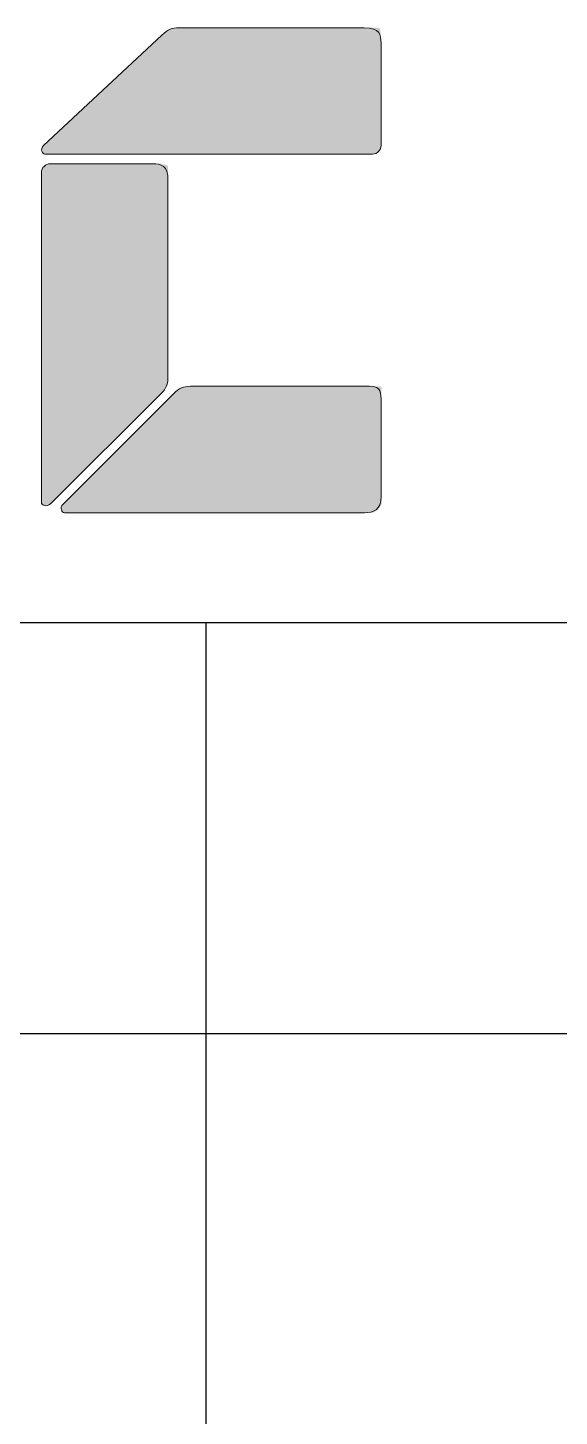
# Model space of a CAD drawing. Extents: x 93518 to 937116, y -359949 to 58022.
# Drawn here: x 752088 to 752992, y -120126 to -117762 of the extents above; entities that cross this region are included whole.
import ezdxf

# ---------------------------------------------------------------- set-up
doc = ezdxf.new("R2010")
doc.units = 0
doc.header["$LTSCALE"] = 1000
doc.header["$MEASUREMENT"] = 0
doc.layers.get('0').update_dxf_attribs({"linetype": 'CONTINUOUS'})

# ---------------------------------------------------------------- blocks, each defined once
blk = doc.blocks.new('LOGO_CEEC_2014')
at = {"true_color": 0x0068b6}
h = blk.add_hatch(color=152, dxfattribs=at)
h.dxf.hatch_style = 2
edge = h.paths.add_edge_path()
edge.add_spline(control_points=[(27.687, 10.128), (27.953, 10.128), (27.953, 10.128), (27.975, 10.01), (27.975, 9.866), (27.975, 9.866), (27.975, 8.126), (27.975, 8.126), (27.975, 8.044), (27.912, 7.977), (27.828, 7.977), (27.828, 7.977), (22.256, 7.977), (22.256, 7.977), (22.213, 7.977), (22.168, 8.06), (22.232, 8.126), (22.232, 8.126), (24.248, 10.002), (24.248, 10.002), (24.348, 10.103), (24.42, 10.128), (24.54, 10.128), (24.54, 10.128), (27.687, 10.128), (27.687, 10.128), (27.953, 10.128)], knot_values=[-1, -1, 0, 0, 0, 0, 1, 1, 1, 2, 2, 2, 3, 3, 3, 4, 4, 4, 5, 5, 5, 6, 6, 6, 7, 7, 7, 8, 8, 8, 8], degree=3, periodic=0)
h = blk.add_hatch(color=152, dxfattribs=at)
h.dxf.hatch_style = 2
edge = h.paths.add_edge_path()
edge.add_spline(control_points=[(24.35, 7.523), (24.35, 7.787), (24.35, 7.787), (24.234, 7.813), (24.087, 7.813), (24.087, 7.813), (22.349, 7.813), (22.349, 7.813), (22.267, 7.813), (22.197, 7.746), (22.197, 7.664), (22.197, 7.664), (22.197, 2.048), (22.197, 2.048), (22.197, 2.004), (22.284, 1.958), (22.349, 2.023), (22.349, 2.023), (24.227, 3.896), (24.227, 3.896), (24.326, 3.995), (24.35, 4.067), (24.35, 4.185), (24.35, 4.185), (24.35, 7.523), (24.35, 7.523), (24.35, 7.787)], knot_values=[-1, -1, 0, 0, 0, 0, 1, 1, 1, 2, 2, 2, 3, 3, 3, 4, 4, 4, 5, 5, 5, 6, 6, 6, 7, 7, 7, 8, 8, 8, 8], degree=3, periodic=0)
h = blk.add_hatch(color=152, dxfattribs=at)
h.dxf.hatch_style = 2
edge = h.paths.add_edge_path()
edge.add_spline(control_points=[(27.78, 4.024), (27.985, 4.024), (27.985, 4.024), (27.975, 3.905), (27.975, 3.76), (27.975, 3.76), (27.975, 2.156), (27.975, 2.156), (27.975, 1.911), (27.838, 1.872), (27.695, 1.872), (27.695, 1.872), (22.588, 1.872), (22.588, 1.872), (22.544, 1.872), (22.501, 1.957), (22.564, 2.02), (22.564, 2.02), (24.443, 3.898), (24.443, 3.898), (24.54, 3.995), (24.612, 4.024), (24.732, 4.024), (24.732, 4.024), (27.78, 4.024), (27.78, 4.024), (27.985, 4.024)], knot_values=[-1, -1, 0, 0, 0, 0, 1, 1, 1, 2, 2, 2, 3, 3, 3, 4, 4, 4, 5, 5, 5, 6, 6, 6, 7, 7, 7, 8, 8, 8, 8], degree=3, periodic=0)
at = {"lineweight": 0}
for points in [[(27.975, 8.126), (27.975, 8.044), (27.912, 7.977), (27.828, 7.977), (27.828, 7.977), (22.256, 7.977), (22.256, 7.977), (22.213, 7.977), (22.168, 8.06), (22.232, 8.126), (22.232, 8.126), (24.248, 10.002), (24.248, 10.002), (24.348, 10.103), (24.42, 10.128), (24.54, 10.128), (24.54, 10.128), (27.687, 10.128), (27.687, 10.128), (27.953, 10.128), (27.975, 10.01), (27.975, 9.866), (27.975, 9.866), (27.975, 8.126), (27.975, 8.126)], [(22.349, 7.813), (22.267, 7.813), (22.197, 7.746), (22.197, 7.664), (22.197, 7.664), (22.197, 2.048), (22.197, 2.048), (22.197, 2.004), (22.284, 1.958), (22.349, 2.023), (22.349, 2.023), (24.227, 3.896), (24.227, 3.896), (24.326, 3.995), (24.35, 4.067), (24.35, 4.185), (24.35, 4.185), (24.35, 7.523), (24.35, 7.523), (24.35, 7.787), (24.234, 7.813), (24.087, 7.813), (24.087, 7.813), (22.349, 7.813), (22.349, 7.813)], [(27.975, 2.156), (27.975, 1.911), (27.838, 1.872), (27.695, 1.872), (27.695, 1.872), (22.588, 1.872), (22.588, 1.872), (22.544, 1.872), (22.501, 1.957), (22.564, 2.02), (22.564, 2.02), (24.443, 3.898), (24.443, 3.898), (24.54, 3.995), (24.612, 4.024), (24.732, 4.024), (24.732, 4.024), (27.78, 4.024), (27.78, 4.024), (27.985, 4.024), (27.975, 3.905), (27.975, 3.76), (27.975, 3.76), (27.975, 2.156), (27.975, 2.156)]]:
    blk.add_open_spline(points, degree=3, knots=[0, 0, 0, 0, 1, 1, 1, 2, 2, 2, 3, 3, 3, 4, 4, 4, 5, 5, 5, 6, 6, 6, 7, 7, 7, 8, 8, 8, 8], dxfattribs=at)

msp = doc.modelspace()

# ---------------------------------------------------------------- linework, layer by layer
at = {"color": 2}
for p, q in [((767891.4, -118774.9), (749891.4, -118774.9)), ((752391.4, -121574.9), (752391.4, -118774.9)), ((758891.4, -119474.9), (749891.4, -119474.9))]:
    msp.add_line(p, q, dxfattribs=at)

# ---------------------------------------------------------------- block references
at = {"xscale": 100, "yscale": 100, "zscale": 100}
msp.add_blockref('LOGO_CEEC_2014', (749891.4, -118774.9), dxfattribs=at)

doc.saveas('drawing.dxf')
